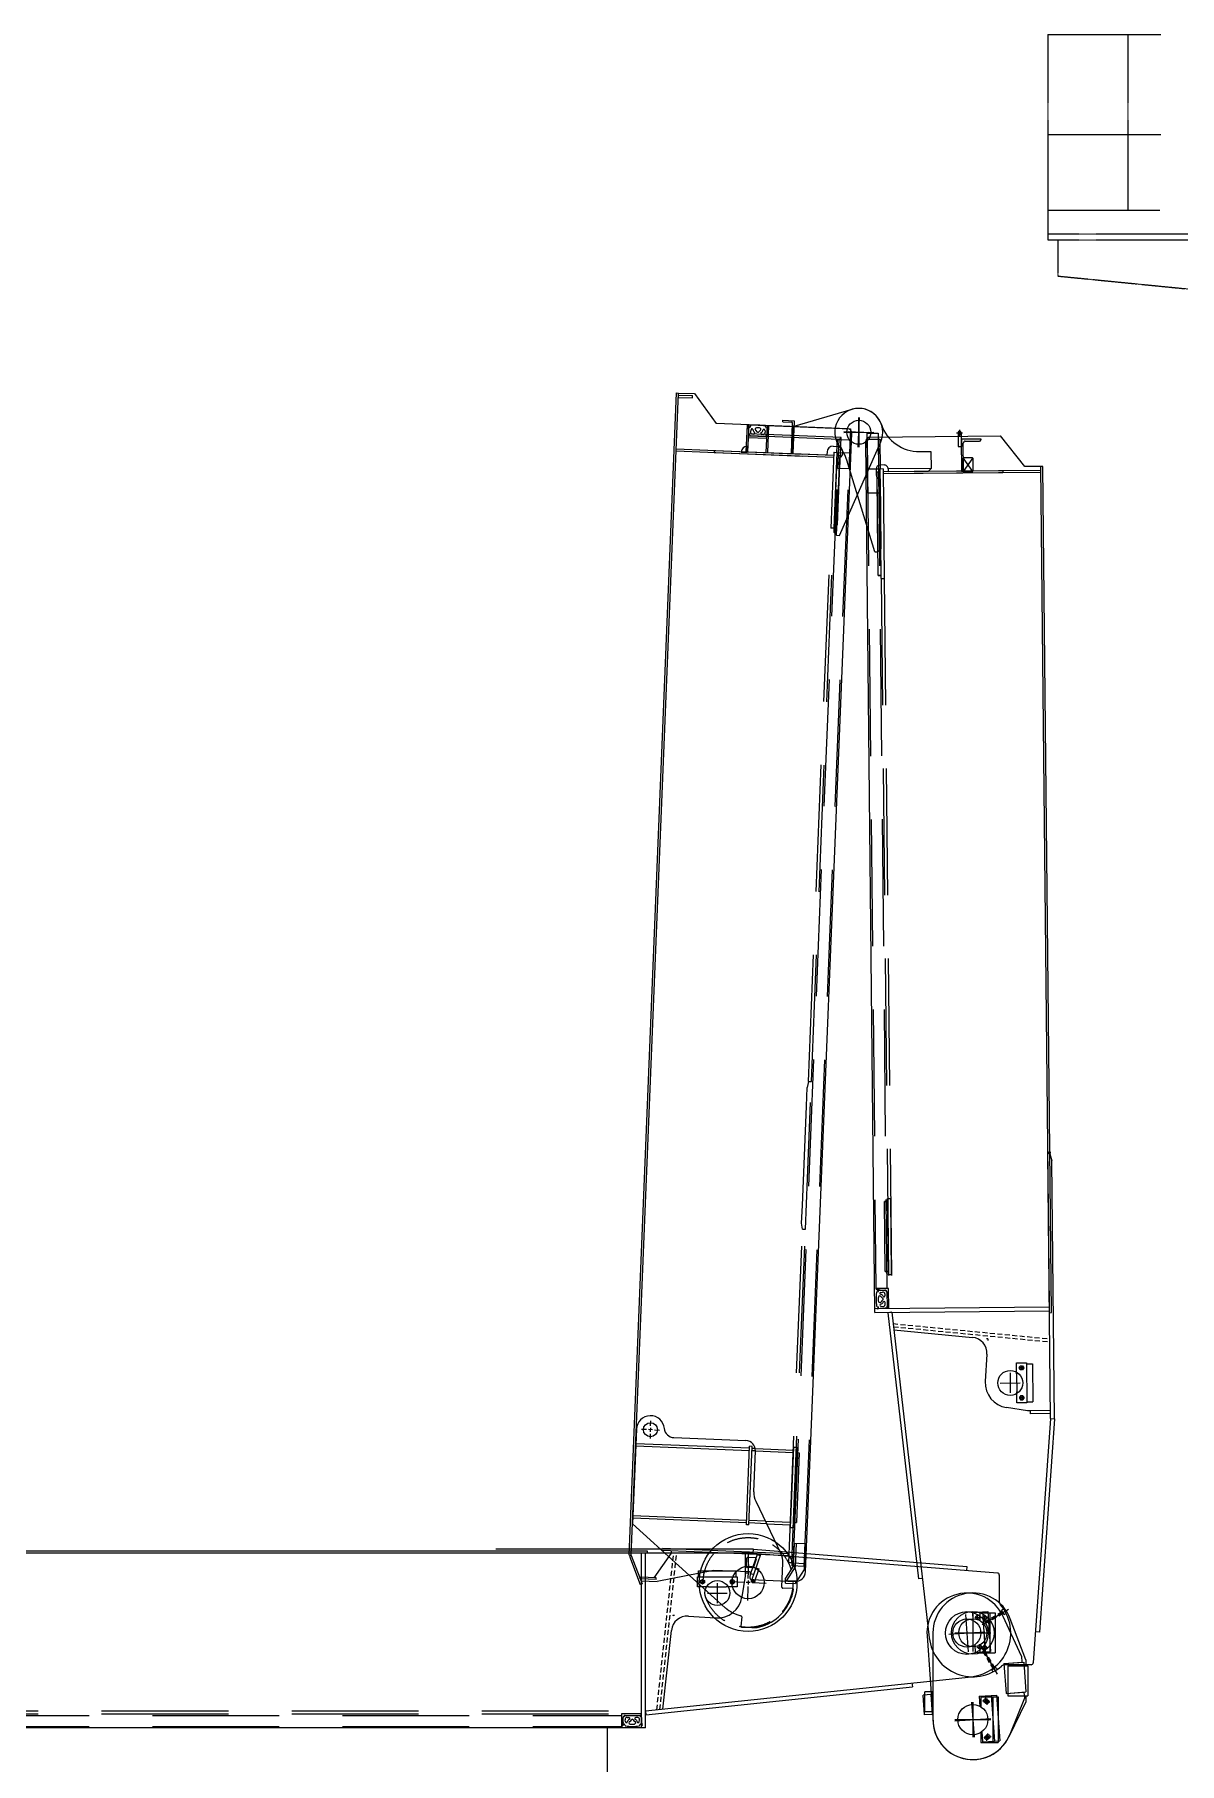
# Model space of a CAD drawing. Header units: millimetres. Extents: x -1838618 to -1600818, y -1770412 to -1553248.
# Drawn here: x -1750975 to -1745239, y -1646338 to -1637676 of the extents above; entities that cross this region are included whole.
import ezdxf

# ---------------------------------------------------------------- set-up
doc = ezdxf.new("R2010")
doc.units = ezdxf.units.MM
doc.header["$LTSCALE"] = 100
for name, pattern in [('$3$CENTER2', [28.575, 19.05, -3.175, 3.175, -3.175]), ('018SV$0$CENTER2', [28.575, 19.05, -3.175, 3.175, -3.175]), ('CENTER2', [28.575, 19.05, -3.175, 3.175, -3.175]), ('DASHED2', [0.375, 0.25, -0.125]), ('P2-1 SIDE$0$DASHED2', [9.525, 6.35, -3.175]), ('P2-1 SIDE$0$PHANTOM', [63.5, 31.75, -6.35, 6.35, -6.35, 6.35, -6.35]), ('P2-2 SIDE$0$CENTER2', [28.575, 19.05, -3.175, 3.175, -3.175]), ('P2-2 SIDE$0$DASHED2', [9.525, 6.35, -3.175]), ('P2-2 SIDE$0$PHANTOM', [63.5, 31.75, -6.35, 6.35, -6.35, 6.35, -6.35]), ('PHANTOM', [2.5, 1.25, -0.25, 0.25, -0.25, 0.25, -0.25])]:
    doc.linetypes.add(name, pattern=pattern)
for name, color, linetype in [('$3$K1-CEN', 1, '$3$CENTER2'), ('018SV$0$K1-CEN', 1, '018SV$0$CENTER2'), ('K1-CEN', 1, 'CENTER2'), ('K1-DASH', 2, 'DASHED2'), ('K1-DIM', 1, 'Continuous'), ('P2-1 SIDE$0$HATCH', 42, 'Continuous'), ('P2-1 SIDE$0$K1-COMP_L', 140, 'P2-1 SIDE$0$PHANTOM'), ('P2-1 SIDE$0$K1-DASH', 2, 'P2-1 SIDE$0$DASHED2'), ('P2-1 SIDE$0$K1-DIM', 1, 'Continuous'), ('P2-2 SIDE$0$HATCH', 42, 'Continuous'), ('P2-2 SIDE$0$K1-CEN', 1, 'P2-2 SIDE$0$CENTER2'), ('P2-2 SIDE$0$K1-COMP_L', 140, 'P2-2 SIDE$0$PHANTOM'), ('P2-2 SIDE$0$K1-DASH', 2, 'P2-2 SIDE$0$DASHED2'), ('P2-2 SIDE$0$K1-DIM', 1, 'Continuous'), ('P2-2 SIDE$0$POSITION', 1, 'Continuous')]:
    doc.layers.add(name, color=color, linetype=linetype)
doc.layers.add('Phantom', color=7, linetype='PHANTOM', lineweight=25)

# ---------------------------------------------------------------- blocks, each defined once
blk = doc.blocks.new('A$C271625B8')
at = {"layer": 'Phantom', "color": 31, "ltscale": 0.02}
for p, q in [((-2593.6, 10568.9), (-2027.6, 10568.9)), ((-2593.6, 10568.9), (-2593.6, 9538.9)), ((-2193.6, 10568.9), (-2193.6, 9688.9)), ((-2593.6, 10068.9), (-2027.6, 10068.9)), ((-2593.6, 9688.9), (-2032.8, 9688.9)), ((2606.4, 9568.9), (-2593.6, 9568.9)), ((2606.4, 9538.9), (-2593.6, 9538.9)), ((-2543.6, 9538.9), (-2543.6, 9359.1)), ((-2543.6, 9359.1), (-1423.6, 9248.1))]:
    blk.add_line(p, q, dxfattribs=at)
blk = doc.blocks.new('A$C76446EFD')
at = {"layer": '$3$K1-CEN', "color": 136}
for p, q in [((9983.5, 8575.6), (10133.5, 8577.1)), ((10133.4, 8573.3), (9983.6, 8579.4)), ((10055.5, 8501.4), (10061.6, 8651.3)), ((10057.7, 8651.3), (10059.3, 8501.3))]:
    blk.add_line(p, q, dxfattribs=at)
at = {"color": 136}
for p, q in [((8909, 2950.4), (9145.8, 8773.6)), ((8919, 2950), (9155.8, 8773.2)), ((9145.8, 8773.6), (9155.8, 8773.2)), ((9155.8, 8773.2), (9235.7, 8769.9)), ((9235.7, 8769.9), (9344.7, 8620.4)), ((9734.5, 8607.5), (10025.2, 8691.6)), ((10004.2, 8593.6), (9344.7, 8620.4)), ((9726.5, 8608.6), (9720.9, 8470)), ((9728.9, 8469.6), (9734.5, 8607.5)), ((9500.2, 8506), (9499, 8476)), ((9791.4, 2867.5), (10023.3, 8572.8)), ((9930.6, 8506.5), (9950.5, 8505.7)), ((9949.3, 8475.7), (9952, 8540.6)), ((9952, 8540.6), (10014.9, 8538.1)), ((9962.4, 8059.8), (10168.4, 8528)), ((10138.6, 4166.9), (10094, 8531.7)), ((10113.8, 8551.9), (10768.7, 8558.6)), ((10890.3, 8404.8), (10768.7, 8558.6)), ((9334.2, 8485.7), (9333.8, 8475.7)), ((9333.8, 8475.7), (9933.3, 8451.3)), ((9334.2, 8485.7), (9933.7, 8461.3)), ((9469, 8477.2), (9499, 8476)), ((9728.9, 8469.6), (9898.8, 8462.7)), ((9899.4, 8477.7), (9898.8, 8462.7)), ((9934.3, 8476.3), (9918.9, 8096.6)), ((9948.1, 8445.7), (9933.1, 8076)), ((9949.3, 8475.7), (9933.9, 8096)), ((9934.3, 8476.3), (9949.3, 8475.7)), ((9937.3, 8476.2), (9949.3, 8475.7)), ((9947.5, 8060.4), (9963.3, 8449.1)), ((9948.7, 8460.7), (9963.7, 8460.1)), ((9949.3, 8475.7), (10019.3, 8472.8)), ((9963.7, 8460.1), (9949.5, 8110.4)), ((10139.6, 7977.1), (9998.2, 8437.2)), ((10185.2, 8412.6), (10165.2, 8412.4)), ((10363.5, 8479.5), (10419.5, 8480)), ((10419.5, 8480), (10420.4, 8395)), ((10579.9, 8445.7), (10580.5, 8381.7)), ((10626.8, 8449.1), (10582.8, 8448.7)), ((10629.9, 8446.2), (10630.5, 8382.2)), ((10970.3, 8405.6), (10890.3, 8404.8)), ((10980.3, 8405.8), (10970.3, 8405.6)), ((11013.3, 4195.9), (10970.3, 8405.6)), ((11023.6, 4166), (10980.3, 8405.8)), ((10165.4, 8392.4), (10095.4, 8391.7)), ((10145.4, 8392.2), (10145.7, 8362.2)), ((10165.5, 8377.4), (10150.5, 8377.3)), ((10155.8, 7859.3), (10150.5, 8377.3)), ((10154.6, 7977.3), (10150.8, 8349)), ((10180.4, 8392.6), (10165.4, 8392.4)), ((10171, 7844.5), (10165.4, 8392.4)), ((10165.9, 8342.4), (10169.5, 7992.4)), ((10180.4, 8392.6), (10186, 7844.6)), ((10780.5, 8383.7), (10180.5, 8377.6)), ((10780.6, 8373.7), (10180.6, 8367.6)), ((10420.4, 8395), (10205.4, 8392.8)), ((10205.4, 8392.8), (10205.5, 8377.8)), ((10405.5, 8379.9), (10205.5, 8377.8)), ((10420.4, 8395), (10405.5, 8379.9)), ((10627.6, 8379.1), (10583.6, 8378.7)), ((10780.5, 8383.7), (10780.6, 8373.7)), ((9933.9, 8096), (9918.9, 8096.6)), ((9947.5, 8060.4), (9933.1, 8076)), ((9934.5, 8111), (9949.5, 8110.4)), ((9947.5, 8060.4), (9962.4, 8059.8)), ((10139.6, 7977.1), (10154.6, 7977.3)), ((10154.6, 7977.3), (10169.5, 7992.4)), ((10155.8, 7859.3), (10170.8, 7859.5)), ((10170.8, 7859.5), (10155.8, 7859.3)), ((10171, 7844.5), (10186, 7844.6)), ((11007.4, 4967.8), (11005.4, 4967.8)), ((11007.4, 4967.8), (11005.4, 4967.8)), ((11007.5, 4965.8), (11005.5, 4965.8)), ((11005.5, 4965.8), (11007.5, 4965.8)), ((11019, 3635.9), (11005.5, 4965.8)), ((11007.4, 4967.8), (11015.4, 4972.5)), ((11007.4, 4967.8), (11013.4, 4971.4)), ((11007.5, 4965.8), (11015.5, 4961.3)), ((11015.5, 4961.3), (11025.9, 4926)), ((11039, 3634.5), (11025.9, 4926)), ((10187.9, 4722.5), (10202.9, 4722.6)), ((10202.9, 4722.6), (10187.9, 4722.5)), ((10191.5, 4372.5), (10187.9, 4722.5)), ((10202.7, 4737.6), (10217.7, 4737.8)), ((10206.6, 4357.6), (10202.7, 4737.6)), ((10217.7, 4737.8), (10221.6, 4357.8)), ((10191.5, 4372.5), (10206.5, 4372.6)), ((10206.5, 4372.6), (10191.5, 4372.5)), ((10206.6, 4357.6), (10221.6, 4357.8)), ((10207.3, 4287.6), (10144.3, 4287)), ((10155, 4279.1), (10188.4, 4279.4)), ((10199.5, 4268.6), (10200.3, 4198.1)), ((10208.4, 4187.6), (10207.3, 4287.6)), ((10138.4, 4186.9), (11013.3, 4195.9)), ((10138.6, 4166.9), (11013.5, 4175.9)), ((10223.6, 4167.8), (10203.7, 4165.5)), ((10203.7, 4165.5), (10357.3, 2832)), ((10223.6, 4167.8), (10411.5, 2536.5)), ((11013.6, 4165.9), (11023.6, 4166)), ((10233.6, 4080.4), (10628.3, 4042.1)), ((10705, 4034.7), (10698.7, 4035.3)), ((10705, 4034.7), (10704.5, 4026.6)), ((10700.4, 3957.8), (10692.4, 3821.2)), ((10903.6, 3674.7), (10798.9, 3690.2)), ((10918.6, 3674.9), (10903.6, 3674.7)), ((11018.6, 3675.9), (10918.6, 3674.9)), ((10918.8, 3659.9), (10918.6, 3674.9)), ((11018.8, 3660.9), (10918.8, 3659.9)), ((8944.7, 3582.5), (8925.4, 3107.9)), ((11019, 3635.9), (10932.3, 2411.7)), ((11039, 3634.5), (10963.1, 2565.3)), ((11019, 3635.9), (11039, 3634.5)), ((9132.2, 3539.8), (9492.8, 3525.2)), ((9532.4, 3268.3), (9540.8, 3473.2)), ((9540.8, 3473.2), (9730.6, 3465.4)), ((9541.3, 3485.2), (9731.1, 3477.4)), ((9731.7, 3492.4), (9715.3, 3088.8)), ((9746.7, 3491.8), (9730.3, 3088.1)), ((9731.7, 3492.4), (9746.7, 3491.8)), ((9745.6, 3464.8), (9760.6, 3464.2)), ((9760.6, 3464.2), (9746.4, 3114.5)), ((9542.3, 3220.8), (9668.2, 2959.6)), ((9590.5, 3120.8), (9716.4, 3115.7)), ((8925.4, 3107.9), (9390, 2688)), ((9596.4, 3108.6), (9715.9, 3103.7)), ((9730.3, 3088.1), (9715.3, 3088.8)), ((9731.4, 3115.1), (9746.4, 3114.5)), ((9000, 2971), (4760, 2971)), ((8970, 2961), (4760, 2961)), ((9530, 2961), (8200, 2961)), ((9531.6, 2980.9), (8240, 2981)), ((8919, 2950), (8909, 2950.4)), ((8919, 2950), (8909.7, 2946.4)), ((8909.7, 2946.4), (8963.9, 2804.4)), ((8919, 2950), (8973.3, 2808)), ((8970, 2086), (8970, 2961)), ((8990, 2086), (8990, 2961)), ((9000, 2961), (9000, 2971)), ((9490, 2961), (9490, 2861)), ((9505, 2961), (9505, 2861)), ((9530, 2961), (9531.6, 2980.9)), ((9530, 2961), (10753.2, 2861.7)), ((9531.6, 2980.9), (10600, 2894.1)), ((9331.3, 2874.2), (9048.8, 2819.6)), ((9511.1, 2866.9), (9331.3, 2874.2)), ((9505, 2861), (9490, 2861)), ((9490, 2861), (9490, 2846)), ((9496.8, 2934.5), (9495.2, 2894.5)), ((9526.6, 2888.3), (9500, 2889.3)), ((9514.8, 2833.7), (9515.9, 2861.7)), ((9673.2, 2791.2), (9678.1, 2912.1)), ((9723.1, 2912.3), (9711.1, 2912.8)), ((9723.1, 2912.3), (9793.1, 2909.4)), ((10600, 2894.1), (10598.4, 2874.3)), ((8973.3, 2808), (8963.9, 2804.4)), ((8967.6, 2822.9), (9048.8, 2819.6)), ((9490, 2846), (9473.5, 2741.5)), ((9519.6, 2828.5), (9739.4, 2819.6)), ((9726.4, 2784), (9678, 2786)), ((10377.2, 2834.3), (10357.3, 2832)), ((10762.4, 2851.7), (10761.3, 2722.3)), ((9128, 2651), (9127.3, 2644.8)), ((9128, 2651), (9136.1, 2650.4)), ((9204.8, 2645.7), (9341.4, 2636.3)), ((9472.2, 2642.8), (9467.4, 2595.7)), ((10628, 2663.2), (10630.7, 2624.5)), ((10628.4, 2663.2), (10677.9, 2666.6)), ((10665, 2662), (10665, 2623.2)), ((10665.4, 2662), (10715, 2662)), ((10677.9, 2666.6), (10704.7, 2668.5)), ((10677.9, 2666.6), (10691.7, 2467.1)), ((10704.7, 2668.5), (10718.5, 2469)), ((10715, 2662), (10715, 2462)), ((10715, 2662), (10741.8, 2662)), ((10741.8, 2662), (10741.8, 2462)), ((10873.7, 2444.6), (10781.7, 2644.6)), ((10895, 2427), (10817, 2632.9)), ((9077.5, 2180.2), (9119.8, 2574.4)), ((9472.2, 2590.2), (9522.6, 2588.2)), ((10400.5, 2547.2), (10430.5, 2113.2)), ((10430, 2562), (10430, 2127)), ((10963.1, 2565.3), (10943.2, 2566.7)), ((10639.1, 2502.4), (10641.8, 2463.7)), ((10642.2, 2463.7), (10691.7, 2467.1)), ((10665, 2500.8), (10665, 2462)), ((10665.4, 2462), (10715, 2462)), ((10691.7, 2467.1), (10718.5, 2469)), ((10715, 2462), (10741.8, 2462)), ((10873.7, 2444.6), (10875.7, 2414.7)), ((10895, 2427), (10895, 2397)), ((8990, 2171), (10623.2, 2342.2)), ((10786, 2408.5), (10885.7, 2415.4)), ((10786, 2408.5), (10875.7, 2414.7)), ((10786, 2408.5), (10796.3, 2258.8)), ((10922.3, 2402.4), (10792.9, 2402.3)), ((10805, 2397), (10805, 2247)), ((10805, 2397), (10895, 2397)), ((10805, 2397), (10905, 2397)), ((10885.7, 2415.4), (10896.1, 2265.7)), ((10905, 2397), (10905, 2247)), ((8992.1, 2151.1), (10327.1, 2291.1)), ((10325, 2311), (10327.1, 2291.1)), ((10420.8, 2252.9), (10380.9, 2250.2)), ((10430, 2267), (10390, 2267)), ((10390, 2167), (10390, 2267)), ((10427.7, 2153.1), (10420.8, 2252.9)), ((10430, 2167), (10430, 2267)), ((10796.3, 2258.8), (10896.1, 2265.7)), ((10796.3, 2258.8), (10886.1, 2265)), ((10886.1, 2265), (10888.2, 2235.1)), ((8990, 2171), (8992.1, 2151.1)), ((10387.8, 2150.4), (10380.9, 2250.2)), ((10430, 2167), (10390, 2167)), ((10662, 2244.5), (10721.8, 2248.7)), ((10662, 2244.5), (10665.5, 2193.7)), ((10670, 2242), (10730, 2242)), ((10670, 2242), (10670, 2191.1)), ((10721.8, 2248.7), (10748.6, 2250.5)), ((10721.8, 2248.7), (10737.7, 2019.2)), ((10721.8, 2248.7), (10737.7, 2019.2)), ((10730, 2242), (10756.8, 2242)), ((10730, 2242), (10730, 2012)), ((10730, 2242), (10730, 2012)), ((10748.6, 2250.5), (10764.5, 2021.1)), ((10756.8, 2242), (10756.8, 2012)), ((10805, 2247), (10895, 2247)), ((10805, 2247), (10905, 2247)), ((10895, 2217), (10810.3, 2040.5)), ((10888.2, 2235.1), (10815.9, 2053.2)), ((10895, 2247), (10895, 2217)), ((8990, 2086), (4625, 2086)), ((8970, 2156), (8870, 2156)), ((8870, 2156), (8870, 2093)), ((8878, 2103.6), (8878, 2137)), ((8889, 2148), (8959.4, 2148)), ((10427.7, 2153.1), (10387.8, 2150.4)), ((10670, 2063), (10670, 2012)), ((10670, 2012), (10730, 2012)), ((10674.3, 2065.9), (10677.8, 2015.1)), ((10677.8, 2015.1), (10737.7, 2019.2)), ((10730, 2012), (10756.8, 2012)), ((10737.7, 2019.2), (10764.5, 2021.1))]:
    blk.add_line(p, q, dxfattribs=at)
for centre, radius in [((10058.5, 8576.3), 60), ((10058.5, 8576.3), 60), ((10817.2, 3813.8), 62.5), ((9014.7, 3579.6), 35), ((9014.7, 3579.6), 35), ((9504, 2814.1), 245), ((9504, 2814.1), 81), ((9350, 2761), 62.5), ((10600, 2561), 107), ((10630, 2561.9), 107), ((10600, 2561), 70.5), ((10630, 2562), 70.5), ((10654.5, 2639.9), 10), ((10689.9, 2637), 10), ((10665, 2490.3), 10), ((10690, 2487), 10), ((10630, 2127), 75.5), ((10630, 2127), 75.5), ((10693.6, 2221.6), 10), ((10700, 2217), 10), ((10700, 2037), 10), ((10706, 2042.1), 10)]:
    blk.add_circle(centre, radius, dxfattribs=at)
for centre, radius, start, end in [((10058.5, 8576.3), 120, 18.79548, 218.20054), ((10058.5, 8576.3), 120, 336.26129, 106.13502), ((10003.3, 8573.6), 20, 357.67173, 87.67173), ((10361.4, 8679.4), 200, 198.79548, 270.58552), ((9499, 8476), 30, 87.67173, 177.67173), ((9929.3, 8476.5), 30, 87.67173, 177.67173), ((9949.3, 8475.7), 30, 267.67173, 87.67173), ((9807, 8378.4), 200, 17.08757, 38.20054), ((10114, 8531.9), 20, 90.58552, 180.58552), ((10165.4, 8392.4), 20, 90.58552, 180.58552), ((10185.4, 8392.6), 20, 0.58552, 90.58552), ((10582.9, 8445.7), 3, 90.58552, 180.58552), ((10626.9, 8446.1), 3, 0.58552, 90.58552), ((10165.7, 8362.4), 20, 180.58552, 270.58552), ((10583.5, 8381.7), 3, 180.58552, 270.58552), ((10627.5, 8382.1), 3, 270.58552, 0.58552), ((10154.9, 4290.1), 11, 196.41214, 270.58552), ((10188.5, 4268.4), 11, 0.58552, 90.58552), ((10211.3, 4198.3), 11, 180.58552, 254.7589), ((10620.6, 3962.5), 80, 356.64393, 84.4589), ((10817.2, 3813.8), 125, 176.64393, 261.59665), ((9014.7, 3579.6), 70, 4.85249, 177.67173), ((9134.2, 3589.8), 50, 184.85249, 267.67173), ((9490.8, 3475.2), 50, 357.67173, 87.67173), ((9632.4, 3264.3), 100, 177.67173, 205.74422), ((9578.2, 2916.2), 100, 357.67173, 25.74422), ((9500.2, 2894.3), 5, 177.67173, 267.67173), ((9510.9, 2861.9), 5, 357.67173, 87.67173), ((9741.4, 2869.5), 50, 267.67173, 357.67173), ((10752.4, 2851.7), 10, 359.48438, 85.35954), ((9519.8, 2833.5), 5, 177.67173, 267.67173), ((9504, 2814.1), 230, 288.03587, 351.03606), ((9678.2, 2791), 5, 177.67173, 267.67173), ((9726.2, 2779.1), 5, 351.03606, 87.67173), ((9350, 2761), 125, 266.0584, 351.01113), ((9504, 2814.1), 170, 227.89261, 257.87731), ((10600, 2561), 200, 24.69977, 183.95457), ((10630, 2562), 200, 20.7452, 180), ((10600, 2561), 220, 276.04509, 40.09288), ((10791.3, 2722), 30, 179.48438, 220.09288), ((9199.3, 2565.9), 80, 86.0584, 173.87338), ((9467.2, 2643), 5, 354.14408, 77.87731), ((9472.4, 2595.2), 5, 174.14408, 267.67173), ((9528.7, 2738), 150, 267.67173, 288.03587), ((10630, 2561.9), 220, 186.63062, 310.6784), ((10793, 2372.3), 30, 90.06991, 130.6784), ((10922.3, 2412.4), 10, 270.06991, 355.94507), ((8867, 2103.6), 11, 285.82662, 0), ((8889, 2137), 11, 90, 180), ((8959.4, 2159), 11, 270, 344.17338), ((10630, 2127), 200, 180, 334.37134), ((10630, 2127), 200, 183.95457, 338.32591)]:
    blk.add_arc(centre, radius, start, end, dxfattribs=at)
blk.add_open_spline([(11015.4, 4972.5), (11016.1, 4971.2), (11018.8, 4966.9), (11016.2, 4963.4), (11015.5, 4961.3)], degree=3, knots=[0, 0, 0, 0, 4.406257, 9.373025, 9.373025, 9.373025, 9.373025], dxfattribs=at)
at = {"layer": '018SV$0$K1-CEN', "color": 136, "ltscale": 0.1}
for p, q in [((10675.9, 2604.5), (10807.9, 2680.7)), ((10674.3, 2486.4), (10751.8, 2355.2))]:
    blk.add_line(p, q, dxfattribs=at)
at = {"layer": 'K1-CEN', "color": 136, "ltscale": 0.25}
for p, q in [((10593.5, 2654.6), (10606.5, 2467.4)), ((10630, 2655.9), (10630, 2468.2)), ((10510, 2554.8), (10690, 2567.2)), ((10539.8, 2562), (10720.2, 2562)), ((10623.9, 2214.8), (10636.1, 2039.3)), ((10630, 2215), (10630, 2039.1)), ((10539.8, 2127), (10720.2, 2127)), ((10540, 2120.8), (10720, 2133.3))]:
    blk.add_line(p, q, dxfattribs=at)
at = {"layer": 'K1-CEN', "color": 136}
for p, q in [((10639.4, 2638.9), (10670, 2641)), ((10655.7, 2624.7), (10653.6, 2655.3)), ((10674.7, 2637), (10705.3, 2637)), ((10690, 2621.7), (10690, 2652.4)), ((10649.7, 2489.3), (10680.3, 2491.4)), ((10666.1, 2475), (10664, 2505.6)), ((10674.7, 2487), (10705.3, 2487)), ((10690, 2471.7), (10690, 2502.4)), ((10678.3, 2220.6), (10708.9, 2222.7)), ((10684.7, 2217), (10715.3, 2217)), ((10692.6, 2237), (10694.7, 2206.3)), ((10700, 2232.4), (10700, 2201.7)), ((10684.7, 2037), (10715.3, 2037)), ((10690.7, 2041), (10721.3, 2043.1)), ((10700, 2021.7), (10700, 2052.4)), ((10707.1, 2026.8), (10705, 2057.4))]:
    blk.add_line(p, q, dxfattribs=at)
at = {"layer": 'K1-DASH', "color": 136}
for p, q in [((10230.1, 4110.9), (11015, 4034.8)), ((10231.9, 4095.7), (11015.1, 4019.7)), ((9046.9, 2177), (9131.1, 2961)), ((9062.2, 2178.6), (9146.2, 2961)), ((10690.5, 2618.1), (10778, 2668.7)), ((10695, 2610.3), (10782.4, 2660.8)), ((10774.1, 2675.7), (10784.1, 2681.4)), ((10786.3, 2653.8), (10774.1, 2675.7)), ((10786.3, 2653.8), (10796.6, 2659.8)), ((10680.3, 2467.4), (10731.7, 2380.5)), ((10688, 2472), (10739.5, 2384.9)), ((10724.7, 2376.5), (10746.4, 2388.9)), ((10724.7, 2376.5), (10730.8, 2366.3)), ((10746.4, 2388.9), (10752.3, 2379))]:
    blk.add_line(p, q, dxfattribs=at)
at = {"layer": 'K1-DIM', "color": 136}
for p, q in [((10149, 4269.5), (10155.3, 4271.7)), ((10165.4, 4279.2), (10149.4, 4283.2)), ((10149.4, 4281.2), (10149.4, 4283.2)), ((10152.2, 4277.5), (10155.3, 4276.5)), ((10165.4, 4279.2), (10189.4, 4279.5)), ((10167.6, 4267.1), (10177.7, 4269.2)), ((10189.4, 4279.5), (10199.5, 4269.6)), ((10189.6, 4259.5), (10189.7, 4250.5)), ((10199.5, 4269.6), (10200.3, 4197.6)), ((10149.8, 4196.5), (10156.1, 4194.5)), ((10166.4, 4187.2), (10150.4, 4183.8)), ((10150.4, 4184.8), (10150.4, 4183.8)), ((10153.1, 4188.7), (10156.1, 4189.7)), ((10190.4, 4187.5), (10166.4, 4187.2)), ((10168.3, 4199.3), (10178.4, 4197.5)), ((10190.2, 4206.5), (10190.1, 4216.5)), ((10200.3, 4197.6), (10190.4, 4187.5)), ((8878, 2114), (8873.8, 2098)), ((8875.8, 2098), (8873.8, 2098)), ((8878, 2138), (8888, 2148)), ((8878, 2114), (8878, 2138)), ((8879.6, 2100.7), (8880.6, 2103.8)), ((8887.5, 2097.5), (8885.4, 2103.8)), ((8888, 2148), (8960, 2148)), ((8890.1, 2116.1), (8888.2, 2126.1)), ((8898, 2138), (8907, 2138)), ((8951, 2138), (8941, 2138)), ((8957.9, 2116.1), (8959.8, 2126.1)), ((8960, 2148), (8970, 2138)), ((8960.5, 2097.5), (8962.6, 2103.8)), ((8968.4, 2100.7), (8967.4, 2103.8)), ((8970, 2138), (8970, 2114)), ((8970, 2114), (8973.2, 2098)), ((8972.2, 2098), (8973.2, 2098))]:
    blk.add_line(p, q, dxfattribs=at)
for centre, radius, start, end in [((10380.9, 4235.4), 236, 172.28482, 188.88622), ((10150, 4266.7), 3, 109.27322, 172.5207), ((10153.4, 4281.3), 4, 180.58552, 251.89783), ((10154.5, 4274.1), 2.5, 289.27322, 71.89783), ((10221, 4233.8), 65, 170.65733, 190.51372), ((10163.8, 4243.2), 7, 22.27541, 170.65733), ((10168, 4262.7), 4.42, 95.18404, 264.79232), ((10164.2, 4241.2), 17.5, 24.22562, 78.75771), ((10184.2, 4251.5), 15, 202.27541, 245.61717), ((10179.6, 4259.4), 10, 0.58552, 101.34047), ((10184.7, 4250.4), 5, 204.22562, 0.58552), ((10150.7, 4199.4), 3, 188.65035, 251.89783), ((10154.4, 4184.9), 4, 109.27322, 180.58552), ((10155.3, 4192.1), 2.5, 289.27322, 71.89783), ((10164, 4223.2), 7, 190.51372, 338.89563), ((10168.6, 4203.7), 4.42, 96.37873, 265.98701), ((10164.4, 4225.2), 17.5, 282.41334, 336.94543), ((10184.5, 4215.3), 15, 115.55387, 158.89563), ((10175.9, 4233.3), 5, 295.55387, 65.61717), ((10180.8, 4206.6), 9.36, 255.01543, 359.42908), ((10185.1, 4216.4), 5, 0.58552, 156.94543), ((8875.8, 2102), 4, 270, 341.3123), ((8883, 2103), 2.5, 18.6877, 161.3123), ((8890.3, 2098.4), 3, 198.6877, 261.93517), ((8898, 2128), 10, 90, 190.75495), ((8924, 2329), 236, 261.6993, 278.3007), ((8894.5, 2116.4), 4.42, 184.59851, 354.20679), ((8916, 2112.4), 17.5, 113.6401, 168.17219), ((8907, 2133), 5, 293.6401, 90), ((8914, 2112), 7, 111.68989, 260.07181), ((8905.9, 2132.4), 15, 291.68989, 335.03165), ((8924, 2169.1), 65, 260.07181, 279.92819), ((8924, 2124), 5, 24.96835, 155.03165), ((8942.1, 2132.4), 15, 204.96835, 248.31011), ((8934, 2112), 7, 279.92819, 68.31011), ((8941, 2133), 5, 90, 246.3599), ((8932, 2112.4), 17.5, 11.82781, 66.3599), ((8953.5, 2116.4), 4.42, 185.79321, 355.40149), ((8950.8, 2128.6), 9.36, 344.4299, 88.84356), ((8957.7, 2098.4), 3, 278.06483, 341.3123), ((8965, 2103), 2.5, 18.6877, 161.3123), ((8972.2, 2102), 4, 198.6877, 270)]:
    blk.add_arc(centre, radius, start, end, dxfattribs=at)
at = {"layer": 'P2-1 SIDE$0$HATCH', "color": 136}
for points in [[(10163.8, 7859.4), (10170.8, 7859.5), (10170.9, 7852.4)], [(10195.8, 4722.5), (10202.9, 4722.6), (10202.8, 4729.7)], [(10199.4, 4372.6), (10206.5, 4372.6), (10206.5, 4365.6)]]:
    blk.add_solid(points, dxfattribs=at)
at = {"layer": 'P2-1 SIDE$0$K1-COMP_L', "color": 136}
for p, q in [((10555.6, 8573.4), (10556.3, 8505.4)), ((10555.6, 8565.4), (10571.6, 8565.6)), ((10556.3, 8505.4), (10572.3, 8505.6)), ((10571.6, 8573.6), (10572.3, 8505.6))]:
    blk.add_line(p, q, dxfattribs=at)
for start, end in [(0.58552, 180.58552), (180.58552, 0.58552)]:
    blk.add_arc((10563.6, 8573.5), 8, start, end, dxfattribs=at)
at = {"layer": 'P2-1 SIDE$0$K1-DASH', "color": 136}
for p, q in [((10100.9, 8541.8), (10163.9, 8542.4)), ((10100.9, 8541.8), (10144.3, 4287)), ((10155.9, 8542.3), (10199.3, 4287.6)), ((10163.9, 8542.4), (10165.4, 8392.4)), ((10671.9, 8542.6), (10571.9, 8541.6)), ((10571.9, 8541.6), (10573.5, 8381.6)), ((10571.9, 8541.6), (10573.5, 8387.6)), ((10583.4, 8391.7), (10582.1, 8521.7)), ((10592, 8531.8), (10662, 8532.5)), ((10970.5, 8385.6), (10180.5, 8377.6)), ((10970.6, 8375.7), (10180.6, 8367.6)), ((10171, 7844.5), (10208.4, 4187.6)), ((10186, 7844.6), (10223.4, 4187.8)), ((10848.2, 3914.2), (10898.2, 3914.7)), ((10848.8, 3858.9), (10848.2, 3914.2)), ((10861.9, 3889.3), (10867.6, 3899.4)), ((10867.6, 3899.4), (10879.1, 3899.5)), ((10873.3, 3899.4), (10873.5, 3879.4)), ((10879.1, 3899.5), (10885, 3889.5)), ((10898.2, 3914.7), (10900.2, 3714.7)), ((10898.2, 3909.7), (10928.2, 3910)), ((10928.2, 3910), (10930.2, 3720)), ((10848.8, 3858.9), (10849.7, 3769.4)), ((10867.8, 3879.4), (10861.9, 3889.3)), ((10883.4, 3889.5), (10863.4, 3889.3)), ((10879.3, 3879.5), (10867.8, 3879.4)), ((10868.4, 3889.4), (10878.4, 3889.5)), ((10873.4, 3894.4), (10873.5, 3884.4)), ((10885, 3889.5), (10879.3, 3879.5)), ((10850.2, 3714.2), (10849.7, 3769.4)), ((10869.1, 3749.4), (10863.4, 3739.3)), ((10863.4, 3739.3), (10869.3, 3729.4)), ((10885, 3739.5), (10865, 3739.3)), ((10880.7, 3749.5), (10869.1, 3749.4)), ((10869.3, 3729.4), (10880.9, 3729.5)), ((10870, 3739.4), (10880, 3739.5)), ((10874.9, 3749.4), (10875.1, 3729.4)), ((10874.9, 3744.4), (10875, 3734.4)), ((10886.5, 3739.5), (10880.7, 3749.5)), ((10880.9, 3729.5), (10886.5, 3739.5)), ((10900.2, 3714.7), (10850.2, 3714.2)), ((10900.2, 3719.7), (10930.2, 3720)), ((9255, 2873), (9445, 2873)), ((9255, 2843), (9255, 2873)), ((9445, 2843), (9445, 2873)), ((9250, 2843), (9450, 2843)), ((9250, 2793), (9250, 2843)), ((9305.3, 2793), (9250, 2793)), ((9265, 2823.8), (9275, 2829.5)), ((9265, 2812.2), (9265, 2823.8)), ((9265, 2818), (9285, 2818)), ((9275, 2806.5), (9265, 2812.2)), ((9270, 2818), (9280, 2818)), ((9275, 2829.5), (9285, 2823.8)), ((9275, 2828), (9275, 2808)), ((9275, 2813), (9275, 2823)), ((9285, 2812.2), (9275, 2806.5)), ((9285, 2823.8), (9285, 2812.2)), ((9305.3, 2793), (9394.7, 2793)), ((9450, 2793), (9394.7, 2793)), ((9425, 2829.5), (9415, 2823.8)), ((9415, 2823.8), (9415, 2812.2)), ((9415, 2818), (9435, 2818)), ((9415, 2812.2), (9425, 2806.5)), ((9420, 2818), (9430, 2818)), ((9435, 2823.8), (9425, 2829.5)), ((9425, 2828), (9425, 2808)), ((9425, 2813), (9425, 2823)), ((9425, 2806.5), (9435, 2812.2)), ((9435, 2812.2), (9435, 2823.8)), ((9450, 2843), (9450, 2793)), ((5313, 2171), (8970, 2171)), ((4615, 2148), (8870, 2148)), ((4615, 2093), (8870, 2093)), ((5313, 2156), (8970, 2156))]:
    blk.add_line(p, q, dxfattribs=at)
for centre in [(10873.4, 3889.4), (10873.4, 3889.4), (10873.4, 3889.4), (10875, 3739.4), (10875, 3739.4), (10875, 3739.4), (9275, 2818), (9275, 2818), (9275, 2818), (9425, 2818), (9425, 2818), (9425, 2818)]:
    blk.add_circle(centre, 10, dxfattribs=at)
for centre, start, end in [((10592.1, 8521.8), 90.58552, 180.58552), ((10661.9, 8542.5), 270.58552, 0.58552), ((10573.4, 8391.6), 270.58552, 0.58552)]:
    blk.add_arc(centre, 10, start, end, dxfattribs=at)
at = {"layer": 'P2-1 SIDE$0$K1-DIM', "color": 136}
for p, q in [((10008.5, 8575.8), (10108.5, 8576.9)), ((10058, 8626.3), (10059, 8526.3)), ((10563.4, 8588.5), (10563.7, 8558.5)), ((10100.6, 8571.3), (10155.6, 8571.8)), ((10103.6, 8271.3), (10100.6, 8571.3)), ((10155.6, 8571.8), (10158.6, 8271.8)), ((10548.6, 8573.3), (10578.6, 8573.7)), ((10629.8, 8380.2), (10580.8, 8447.8)), ((10629.2, 8448), (10581.4, 8379.6)), ((10158.6, 8271.8), (10103.6, 8271.3)), ((10767.2, 3813.3), (10867.2, 3814.4)), ((10816.7, 3863.8), (10817.7, 3763.8)), ((9350, 2711), (9350, 2811)), ((9300, 2761), (9400, 2761))]:
    blk.add_line(p, q, dxfattribs=at)
at = {"layer": 'P2-2 SIDE$0$HATCH', "color": 136}
for points in [[(9955.8, 8460.4), (9948.7, 8460.7), (9949, 8467.8)], [(9941.6, 8110.7), (9934.5, 8111), (9934.2, 8103.9)], [(9752.7, 3464.5), (9745.6, 3464.8), (9745.9, 3471.9)], [(9738.4, 3114.8), (9731.4, 3115.1), (9731.1, 3108.1)]]:
    blk.add_solid(points, dxfattribs=at)
at = {"layer": 'P2-2 SIDE$0$K1-CEN', "color": 136}
for p, q in [((8994.7, 3580.4), (8969.7, 3581.4)), ((9024.6, 3579.2), (9004.7, 3580)), ((9013.8, 3559.6), (9012.8, 3534.7)), ((9015.1, 3589.6), (9014.2, 3569.6)), ((9015.5, 3599.6), (9016.5, 3624.6)), ((9034.6, 3578.8), (9059.6, 3577.8)), ((9504.8, 2834.1), (9507.6, 2904)), ((9484, 2814.9), (9414, 2817.8)), ((9514, 2813.7), (9494, 2814.5)), ((9503.1, 2794.1), (9500.3, 2724.2)), ((9504.4, 2824.1), (9503.6, 2804.1)), ((9539.3, 2820.7), (9519.3, 2821.5)), ((9523.9, 2813.3), (9593.9, 2810.5)), ((9528.9, 2811.1), (9529.7, 2831.1))]:
    blk.add_line(p, q, dxfattribs=at)
at = {"layer": 'P2-2 SIDE$0$K1-COMP_L', "color": 136}
for p, q in [((9495.1, 8479.1), (9500.6, 8614)), ((9500.6, 8614), (9508.6, 8613.7)), ((9503.1, 8478.8), (9508.6, 8613.7)), ((9595, 8475.1), (9600.5, 8610)), ((9600.5, 8610), (9608.5, 8609.6)), ((9603, 8474.8), (9608.5, 8609.6)), ((9677.3, 8628.9), (9677.7, 8636.9)), ((9677.3, 8628.9), (9722.3, 8627)), ((9677.3, 8628.9), (9722.3, 8627)), ((9677.7, 8636.9), (9735.6, 8634.5)), ((9720.9, 8470), (9727.1, 8621.8)), ((9735.6, 8634.5), (9728.9, 8469.6)), ((9506, 8550.8), (9597.9, 8547)), ((9506.3, 8558.8), (9598.3, 8555)), ((9548.9, 2954.4), (9516.9, 2859.6)), ((9565.5, 2953.7), (9521.7, 2823.6)), ((9548.9, 2954.4), (9564, 2949.3)), ((9516.9, 2859.6), (9532.1, 2854.5)), ((9558.6, 2883), (9536.8, 2818.5)), ((9543.4, 2888.1), (9558.6, 2883)), ((9524.2, 2831.2), (9539.4, 2826.1))]:
    blk.add_line(p, q, dxfattribs=at)
blk.add_circle((9529.3, 2821.1), 8, dxfattribs=at)
blk.add_arc((9722.1, 8622), 5, 357.67173, 87.67173, dxfattribs=at)
at = {"layer": 'P2-2 SIDE$0$K1-DASH', "color": 136}
for p, q in [((9154.9, 8751.2), (9224.8, 8748.4)), ((9155.4, 8763.2), (9225.3, 8760.3)), ((9224.8, 8748.4), (9225.3, 8760.3)), ((9144.4, 8493.4), (9933.7, 8461.3)), ((9730.5, 2897), (9960, 8540.3)), ((9785.5, 2894.7), (10014.9, 8538.1)), ((9144, 8483.4), (9933.3, 8451.3)), ((9806.2, 5323.9), (9918.9, 8096.6)), ((9821.2, 5323.3), (9933.9, 8096)), ((9791.1, 4583.9), (9821.2, 5323.3)), ((9796.1, 5200.1), (9800, 5294.1)), ((9806.2, 5323.9), (9800, 5294.1)), ((9806.2, 5323.9), (9821.2, 5323.3)), ((9775.9, 4702.7), (9796.1, 5200.1)), ((9772.3, 4614.7), (9775.9, 4702.7)), ((9776.1, 4584.5), (9772.3, 4614.7)), ((9708.1, 2912.9), (9776.1, 4584.5)), ((9723.1, 2912.3), (9791.1, 4583.9)), ((9776.1, 4584.5), (9791.1, 4583.9)), ((9510.8, 3474.4), (8941.3, 3497.5)), ((9511.3, 3486.4), (8941.7, 3509.5)), ((9495.7, 3102.7), (9511.7, 3496.4)), ((9507.7, 3102.2), (9523.7, 3495.9)), ((9523.7, 3495.9), (9511.7, 3496.4)), ((9540.8, 3473.2), (9522.8, 3473.9)), ((9541.3, 3485.2), (9523.3, 3485.9)), ((9496.1, 3112.7), (8926.6, 3135.8)), ((9496.6, 3124.7), (8927, 3147.8)), ((9590.5, 3120.8), (9508.6, 3124.2)), ((9507.7, 3102.2), (9495.7, 3102.7)), ((9596.4, 3108.6), (9508.1, 3112.2)), ((9709.6, 2947.9), (8920.2, 2980)), ((9710, 2957.9), (8920.6, 2990)), ((9034, 2838.2), (9119.6, 2961.8)), ((9119.6, 2961.8), (9120.1, 2971.8)), ((9540.3, 2937.7), (9502, 2939.3)), ((9544.9, 2931.1), (9531.6, 2891.7)), ((9723.1, 2912.3), (9722.5, 2897.3)), ((9785.5, 2894.7), (9722.5, 2897.3)), ((8963.7, 2833.1), (8964, 2841.1)), ((9043.6, 2829.8), (8963.7, 2833.1)), ((9043.9, 2837.8), (8964, 2841.1)), ((9043.9, 2837.8), (8964, 2841.1)), ((9043.6, 2829.8), (9043.9, 2837.8))]:
    blk.add_line(p, q, dxfattribs=at)
at = {"layer": 'P2-2 SIDE$0$K1-DASH', "color": 136, "ltscale": 0.25}
blk.add_circle((9504, 2814.1), 225, dxfattribs=at)
at = {"layer": 'P2-2 SIDE$0$K1-DASH', "color": 136}
for centre, start, end in [((9501.8, 2934.3), 87.67173, 177.67173), ((9526.8, 2893.2), 267.67173, 341.37216), ((9540.1, 2932.7), 341.37216, 87.67173)]:
    blk.add_arc(centre, 5, start, end, dxfattribs=at)
at = {"layer": 'P2-2 SIDE$0$K1-DIM', "color": 136}
for p, q in [((9506.7, 8592.8), (9504.2, 8608.9)), ((9505.2, 8608.8), (9504.2, 8608.9)), ((9506.7, 8592.8), (9505.7, 8568.8)), ((9508.8, 8606), (9509.8, 8602.9)), ((9516.9, 8608.9), (9514.5, 8602.7)), ((9518.7, 8590.2), (9516.4, 8580.2)), ((9541.3, 8587.7), (9549.4, 8577.7)), ((9554.5, 8611.8), (10017.2, 8593)), ((9565.8, 8586.7), (9556.9, 8577.4)), ((9588.5, 8587.4), (9590, 8577.2)), ((9591.8, 8605.8), (9593.7, 8599.4)), ((9599.6, 8602.3), (9598.4, 8599.2)), ((9599.7, 8565), (9600.6, 8589)), ((9600.6, 8589), (9604.5, 8604.8)), ((9603.5, 8604.8), (9604.5, 8604.8)), ((10108.5, 8574.3), (10008.5, 8578.4)), ((10017.2, 8593), (10009, 8393.2)), ((10056.5, 8526.4), (10060.5, 8626.3)), ((9970.4, 8549.9), (9505.7, 8568.8)), ((9505.7, 8568.8), (9515.3, 8558.4)), ((9960, 8540.3), (9515.3, 8558.4)), ((9515.3, 8558.4), (9589.3, 8555.4)), ((9525.7, 8568), (9532.7, 8567.7)), ((9579.7, 8565.8), (9572.7, 8566.1)), ((9589.3, 8555.4), (9599.7, 8565)), ((9954.1, 8395.4), (9960, 8540.3)), ((9970.4, 8549.9), (9960, 8540.3)), ((9964.1, 8395), (9970.4, 8549.9)), ((10009, 8393.2), (9954.1, 8395.4))]:
    blk.add_line(p, q, dxfattribs=at)
for centre, radius, start, end in [((9505, 8604.8), 4, 16.35943, 87.67173), ((9512.2, 8603.6), 2.5, 196.35943, 338.98404), ((9526.1, 8578), 10, 166.91679, 267.67173), ((9519.7, 8607.8), 3, 95.73656, 158.98404), ((9523.6, 8589.1), 5, 7.50691, 166.91679), ((9544.4, 8362), 250, 87.67173, 95.73656), ((9548.4, 8592.3), 20, 187.50691, 231.84732), ((9532.9, 8572.7), 5, 267.67173, 51.84732), ((9546.7, 8592.1), 7, 94.60364, 218.96653), ((9551.4, 8534.3), 65, 80.73983, 94.60364), ((9553.3, 8580.9), 5, 218.96653, 316.37693), ((9544.4, 8362), 250, 79.60691, 87.67173), ((9560.7, 8591.6), 7, 316.37693, 80.73983), ((9572.9, 8571.1), 5, 123.49615, 267.67173), ((9559.1, 8591.9), 20, 303.49615, 347.83655), ((9583.5, 8586.6), 5, 8.42668, 167.83655), ((9580.1, 8575.8), 10, 267.67173, 8.42668), ((9588.9, 8605), 3, 16.35943, 79.60691), ((9596.1, 8600.1), 2.5, 196.35943, 338.98404), ((9603.3, 8600.9), 4, 87.67173, 158.98404)]:
    blk.add_arc(centre, radius, start, end, dxfattribs=at)
at = {"layer": 'P2-2 SIDE$0$POSITION', "color": 136}
for p, q in [((9735.1, 3009.8), (9730.5, 2896.3)), ((9790.1, 3007.6), (9735.1, 3009.8)), ((9745.1, 3009.4), (9740.4, 2893.2)), ((9790.1, 3007.6), (9784.8, 2879.4)), ((9730.5, 2896.3), (9692, 2835.5)), ((9740.4, 2893.2), (9696.7, 2824.2)), ((9730.5, 2896.3), (9740.4, 2893.2)), ((9784.8, 2879.4), (9740.6, 2809.5)), ((9691, 2811.5), (9692, 2835.5)), ((9691, 2811.5), (9740.6, 2809.5)), ((9691.5, 2824.5), (9748.6, 2822.1))]:
    blk.add_line(p, q, dxfattribs=at)

msp = doc.modelspace()

# ---------------------------------------------------------------- linework, layer by layer
at = {"color": 136, "linetype": 'ByBlock', "ltscale": 50}
msp.add_line((-1748104.3, -1648145.3), (-1748104.3, -1646159.3), dxfattribs=at)

# ---------------------------------------------------------------- block references
for name, p in [('A$C271625B8', (-1743304.3, -1648245.3)), ('A$C76446EFD', (-1756904.3, -1648245.3))]:
    msp.add_blockref(name, p)

doc.saveas('drawing.dxf')
